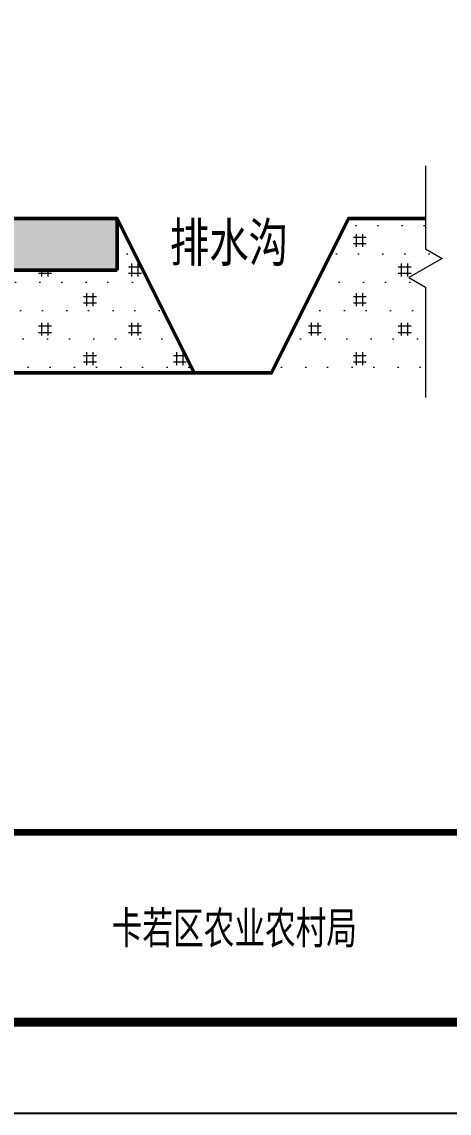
# Model space of a CAD drawing. Extents: x 4283 to 40403, y 1134 to 1764.
# Drawn here: x 4894.1 to 4927.4, y 1136.3 to 1221.2 of the extents above; entities that cross this region are included whole.
import ezdxf
from ezdxf.enums import TextEntityAlignment as Align

# ---------------------------------------------------------------- set-up
doc = ezdxf.new("R2010")
doc.units = 0
for name, color, linetype, lineweight in [('0-图案填充 0.09', 8, 'Continuous', 9), ('0-结构粗实线 0.5', 7, 'Continuous', 50), ('0-结构细实线 0.2', 7, 'Continuous', 20)]:
    doc.layers.add(name, color=color, linetype=linetype, lineweight=lineweight)
for name, color, linetype in [('PUB_TITLE', 4, 'Continuous'), ('S-MODIFY', 4, 'Continuous'), ('华泽绵阳图框', 7, 'Continuous')]:
    doc.layers.add(name, color=color, linetype=linetype)
doc.styles.add('0-仿宋国标', font='', dxfattribs={"width": 0.75})
doc.styles.add('长仿宋', font='', dxfattribs={"width": 0.7, "height": 5})
doc.styles.get('0-仿宋国标').set_extended_font_data('仿宋_GB2312')
doc.styles.get('长仿宋').set_extended_font_data('SimSun')

msp = doc.modelspace()

# ---------------------------------------------------------------- hatches: boundary and pattern name
at = {"layer": '0-图案填充 0.09'}
h = msp.add_hatch(dxfattribs=at)
h.set_pattern_fill('回填石渣', color=256, scale=3, style=0, double=1)
h.set_pattern_definition([(0, (-16872.88654, 2727.69824), (0.6, 0.72), [0, -0.69, 0, -0.87]), (0, (-16873.0365, 2727.6982), (1.47, 1.47), [0.3, -2.64]), (0, (-16873.0365, 2727.8482), (1.47, 1.47), [0.3, -2.64]), (90, (-16872.9615, 2727.6232), (-1.47, 1.47), [0.3, -2.64]), (90, (-16872.8115, 2727.6232), (-1.47, 1.47), [0.3, -2.64]), (45, (-16873.0365, 2728.2982), (-1.47, 1.47), [0.12, -1.95889394]), (135, (-16873.0365, 2728.2982), (-1.47, -1.47), [0.12, -1.95889394]), (315, (-16873.0365, 2728.468), (1.47, 1.47), [0.12, -1.95889394]), (225, (-16873.0365, 2728.468), (1.47, -1.47), [0.12, -1.95889394]), (0, (-16873.2465, 2728.5082), (1.47, 1.47), [0.18, -2.76]), (45, (-16873.2465, 2728.5082), (-1.47, 1.47), [0.12727922, -1.95161472]), (135, (-16873.0665, 2728.5082), (-1.47, -1.47), [0.12727922, -1.95161472]), (0, (-16873.3515, 2728.4482), (1.47, 1.47), [0.15, -2.79]), (45, (-16873.3515, 2728.4482), (-1.47, 1.47), [0.10606602, -1.97282792]), (135, (-16873.2015, 2728.4482), (-1.47, -1.47), [0.10606602, -1.97282792])])
h.paths.add_polyline_path([(4901.518, 1205.886), (4851.518, 1205.886), (4851.518, 1201.886), (4901.518, 1201.886)])
at = {"layer": '0-结构细实线 0.2', "linetype": 'Continuous'}
h = msp.add_hatch(dxfattribs=at)
h.set_pattern_fill('回填土', color=2, scale=10)
h.set_pattern_definition([(0, (-32476682.608, -3405004.0627), (1.5, 2.2), [0, -1.7, 0, -1.9]), (0, (-32476683.108, -3405004.0627), (3.5, 2.3), [1, -6]), (0, (-32476683.108, -3405003.5627), (3.5, 2.3), [1, -6]), (90, (-32476682.858, -3405004.3127), (-3.5, 2.3), [1, -3.6]), (90, (-32476682.358, -3405004.3127), (-3.5, 2.3), [1, -3.6])])
h.paths.add_polyline_path([(4851.518, 1201.886), (4851.518, 1193.886), (4875.052, 1193.886), (4875.052, 1201.886)])
h.paths.add_polyline_path([(4875.052, 1201.886), (4875.052, 1193.886), (4907.518, 1193.886), (4901.518, 1201.886)])
h.paths.add_polyline_path([(4925.518, 1200.547), (4924.219, 1201.297), (4926.817, 1202.797), (4925.518, 1203.547), (4925.518, 1205.886), (4919.518, 1205.886), (4913.518, 1193.886), (4925.518, 1193.886)])
h.paths.add_polyline_path([(4907.518, 1193.886), (4901.518, 1205.886), (4901.518, 1201.886)])

# ---------------------------------------------------------------- linework, layer by layer
at = {"layer": '0-结构粗实线 0.5'}
for points in [[(4851.518, 1205.886), (4901.518, 1205.886)], [(4851.518, 1205.886), (4851.518, 1193.886), (4907.518, 1193.886), (4901.518, 1205.886)], [(4895.518, 1205.886), (4901.518, 1205.886), (4907.518, 1193.886), (4913.518, 1193.886), (4919.518, 1205.886), (4925.518, 1205.886)], [(4901.518, 1205.886), (4907.518, 1193.886), (4913.518, 1193.886), (4919.518, 1205.886), (4925.518, 1205.886)], [(4901.518, 1201.886), (4901.518, 1205.886)], [(4851.518, 1201.886), (4901.518, 1201.886)]]:
    msp.add_lwpolyline(points, dxfattribs=at)
at = {"layer": '0-结构细实线 0.2', "color": 9, "linetype": 'Continuous'}
msp.add_lwpolyline([(4925.518, 1209.978), (4925.518, 1203.547), (4926.817, 1202.797), (4924.219, 1201.297), (4925.518, 1200.547), (4925.518, 1191.98)], dxfattribs=at)
at = {"layer": 'PUB_TITLE'}
msp.add_lwpolyline([(4702.534, 1136.333), (5122.534, 1136.333), (5122.534, 1433.333), (4702.534, 1433.333)], close=True, dxfattribs=at)
at = {"layer": 'PUB_TITLE', "color": 7, "const_width": 0.506}
msp.add_lwpolyline([(4720.211, 1143.403), (5115.234, 1143.403), (5115.239, 1158.165), (4720.211, 1158.165)], close=True, dxfattribs=at)
at = {"layer": 'S-MODIFY'}
msp.add_lwpolyline([(4702.534, 1136.333), (5122.534, 1136.333), (5122.534, 1433.333), (4702.534, 1433.333)], close=True, dxfattribs=at)
at = {"layer": '华泽绵阳图框', "color": 7, "const_width": 0.707}
msp.add_lwpolyline([(4720.211, 1143.403), (5115.464, 1143.403), (5115.464, 1426.232), (4720.211, 1426.232)], close=True, dxfattribs=at)
at = {"layer": '华泽绵阳图框', "color": 7, "const_width": 0.506}
msp.add_lwpolyline([(4720.211, 1158.165), (5115.239, 1158.165)], dxfattribs=at)

# ---------------------------------------------------------------- texts
at = {"style": '0-仿宋国标', "width": 0.75}
msp.add_text('排水沟', height=3, dxfattribs=at).set_placement((4905.61, 1202.539))
at = {"layer": '华泽绵阳图框', "style": '长仿宋', "width": 0.7}
msp.add_text('卡若区农业农村局', height=2.5, dxfattribs=at).set_placement((4910.632, 1150.784), align=Align.MIDDLE)

doc.saveas('drawing.dxf')
